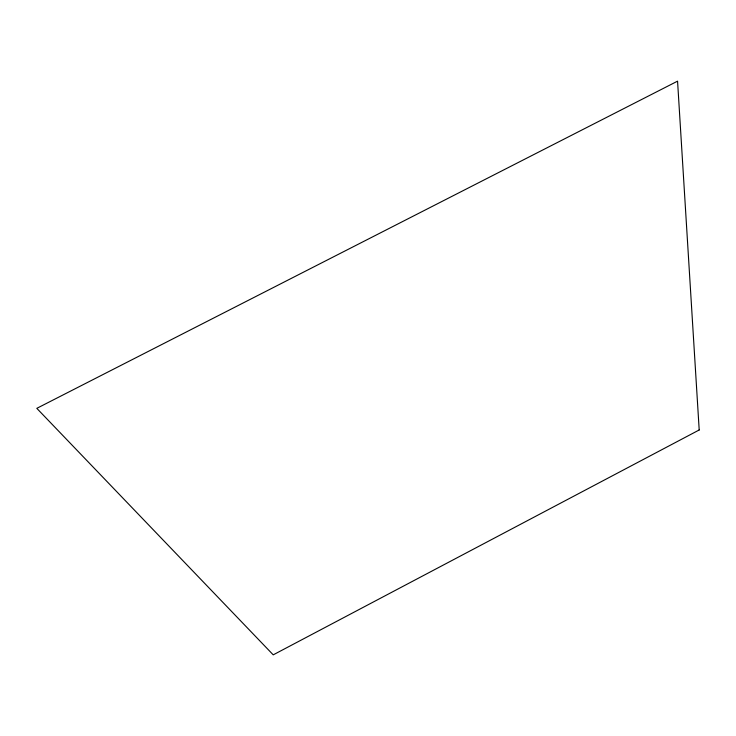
<?xml version="1.0" encoding="UTF-8"?>
<svg xmlns="http://www.w3.org/2000/svg" width="736" height="736" viewBox="0 0 736 736"><rect width="100%" height="100%" fill="white"/><g stroke="black" fill="none" stroke-linecap="round" stroke-linejoin="round"><path stroke-width="1.1" d="M699.2 429.971L273.231 654.847L36.8 408.342L677.562 81.153L699.2 429.971"/></g></svg>
